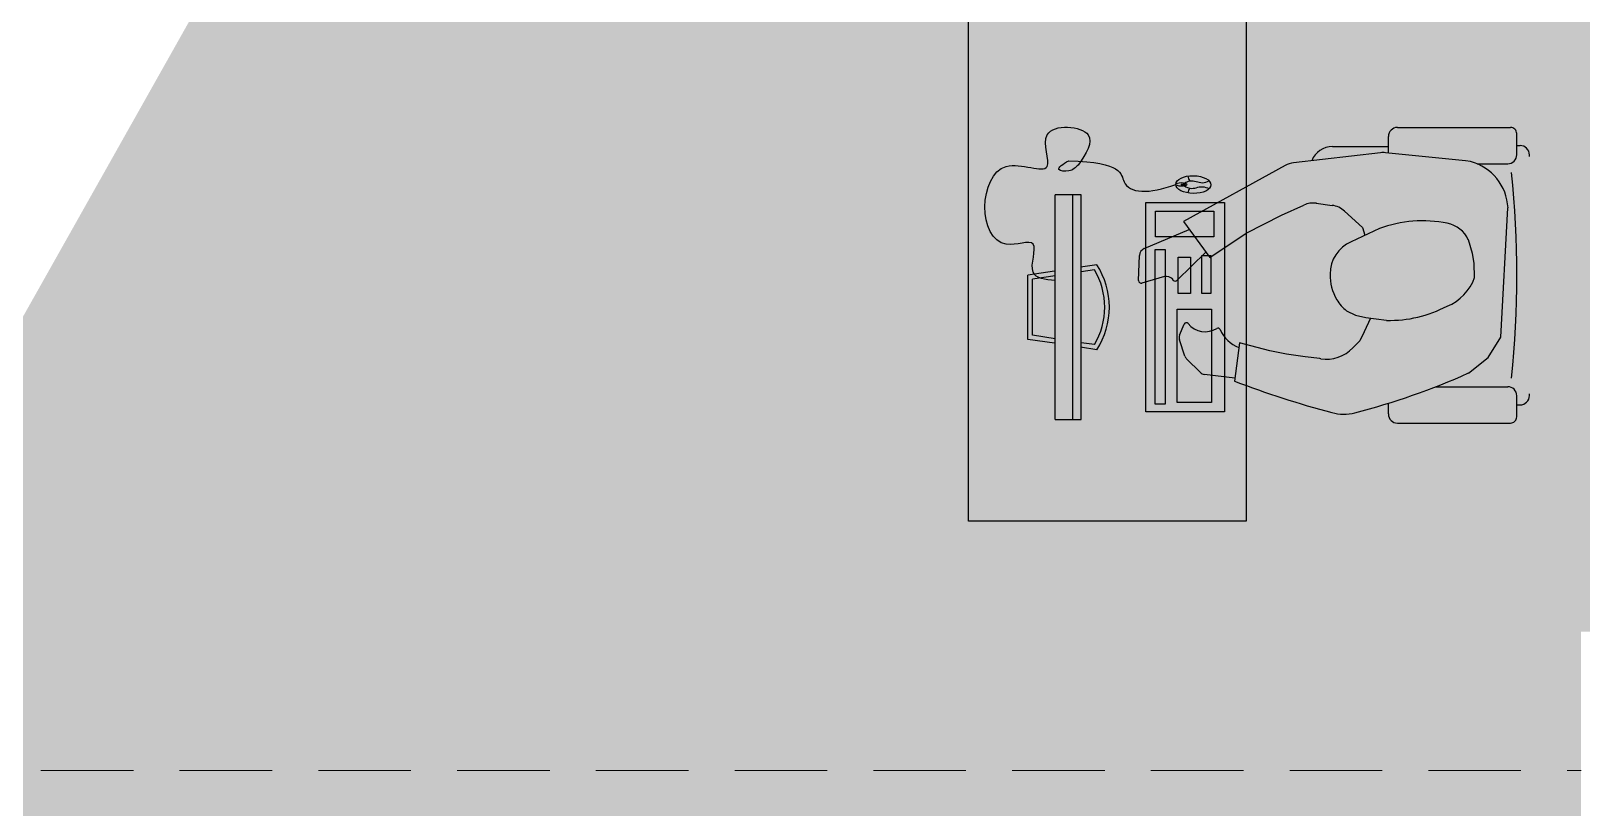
# Model space of a CAD drawing. Extents: x 11034434 to 11724204, y -4674497 to -3911811.
# Drawn here: x 11642773 to 11646124, y -4561742 to -4560064 of the extents above; entities that cross this region are included whole.
import ezdxf

# ---------------------------------------------------------------- set-up
doc = ezdxf.new("R2010")
doc.units = 0
doc.header["$MEASUREMENT"] = 0
doc.linetypes.add('HIDDEN', pattern=[0.375, 0.25, -0.125])
doc.layers.get('0').update_dxf_attribs({"color": 251, "linetype": 'CONTINUOUS'})
doc.layers.add('BEAM', color=251, linetype='CONTINUOUS')
doc.layers.add('HATCH', color=251, linetype='CONTINUOUS')

msp = doc.modelspace()

# ---------------------------------------------------------------- hatches: boundary and pattern name
h = msp.add_hatch(color=256)
h.dxf.hatch_style = 1
edge = h.paths.add_edge_path()
edge.add_arc((11645287.2, -4560377.8), 13.3, 179.2599, 229.4615, ccw=False)
edge.add_ellipse((11645285.8, -4560395.9), major_axis=(38, -0.5), ratio=0.504094, start_angle=468.56, end_angle=540)
edge.add_ellipse((11645259.8, -4560395.6), major_axis=(12, -0.2), ratio=0.321688, start_angle=0, end_angle=180, ccw=False)
edge.add_ellipse((11645259.8, -4560395.6), major_axis=(12, -0.2), ratio=0.321688, start_angle=180, end_angle=360, ccw=False)
edge.add_ellipse((11645285.8, -4560395.9), major_axis=(38, -0.5), ratio=0.504094, start_angle=540, end_angle=612.3014)
edge.add_arc((11645287.2, -4560414.2), 13.2, 128.5528, 179.1748, ccw=False)
edge.add_spline(control_points=[(11645278.9, -4560403.9), (11645287.3, -4560405.1), (11645301.8, -4560397.4), (11645315, -4560402.8), (11645319.9, -4560404.7)], knot_values=[0.469472, 0.469472, 0.469472, 0.469472, 1.407484, 1.952314, 1.952314, 1.952314, 1.952314], degree=3, periodic=0)
edge.add_ellipse((11645285.8, -4560395.9), major_axis=(38, -0.5), ratio=0.504094, start_angle=334.232, end_angle=385.768)
edge.add_spline(control_points=[(11645320.1, -4560388.1), (11645315.2, -4560389.9), (11645301.6, -4560394.9), (11645287.1, -4560386.6), (11645278.6, -4560387.8)], knot_values=[0.450627, 0.450627, 0.450627, 0.450627, 0.995457, 1.95467, 1.95467, 1.95467, 1.95467], degree=3, periodic=0)
h = msp.add_hatch(color=256)
h.dxf.hatch_style = 1
edge = h.paths.add_edge_path()
edge.add_ellipse((11645263.6, -4560395.8), major_axis=(4.1, -0.03), ratio=0.266102, start_angle=0, end_angle=360)
h = msp.add_hatch(color=256)
h.dxf.hatch_style = 1
h.paths.add_polyline_path([(11644986.8, -4560418.2), (11644986.8, -4560904.2), (11645025.3, -4560904.2), (11645025.3, -4560418.2)])
h = msp.add_hatch(color=254)
h.dxf.hatch_style = 1
h.set_gradient(color1=(209, 209, 209), color2=(191, 191, 191), one_color=1, tint=0.75, name='INVCYLINDER')
h.paths.add_polyline_path([(11645043.5, -4560904.2), (11645025.3, -4560904.2), (11645025.3, -4560418.2), (11645043.5, -4560418.2)])
h = msp.add_hatch(color=256)
h.dxf.hatch_style = 1
h.paths.add_polyline_path([(11645204, -4560453.4), (11645204, -4560509.1), (11645329.8, -4560509.1), (11645329.8, -4560453.4)], flags=16)
h.paths.add_polyline_path([(11645251, -4560665.2), (11645251, -4560867.3), (11645324.7, -4560867.3), (11645324.7, -4560665.2)], flags=0)
h.paths.add_polyline_path([(11645203.2, -4560536.2), (11645203.2, -4560871.1), (11645224.7, -4560871.1), (11645224.7, -4560536.2)], flags=16)
h.paths.add_polyline_path([(11645182.9, -4560435), (11645182.9, -4560887.4), (11645353.3, -4560887.4), (11645353.3, -4560435)])
h.paths.add_polyline_path([(11645252.7, -4560552.9), (11645279.4, -4560552.9), (11645279.4, -4560631.6), (11645252.7, -4560631.6)], flags=0)
h.paths.add_polyline_path([(11645224.7, -4560871.1), (11645203.2, -4560871.1), (11645203.2, -4560536.2), (11645224.7, -4560536.2)], flags=0)
h.paths.add_polyline_path([(11645303.9, -4560549.2), (11645323.8, -4560549.2), (11645323.8, -4560631.2), (11645303.9, -4560631.2)], flags=16)
h.paths.add_polyline_path([(11645204, -4560509.1), (11645204, -4560453.4), (11645329.8, -4560453.4), (11645329.8, -4560509.1)], flags=0)
h.paths.add_polyline_path([(11645251, -4560665.2), (11645324.7, -4560665.2), (11645324.7, -4560867.3), (11645251, -4560867.3)], flags=16)
h.paths.add_polyline_path([(11645252.7, -4560552.9), (11645252.7, -4560631.6), (11645279.4, -4560631.6), (11645279.4, -4560552.9)], flags=16)
h = msp.add_hatch(color=254)
h.dxf.hatch_style = 1
h.set_gradient(color1=(209, 209, 209), color2=(191, 191, 191), one_color=1, tint=0.75, name='INVCYLINDER')
h.paths.add_polyline_path([(11645204, -4560453.4), (11645204, -4560509.1), (11645329.8, -4560509.1), (11645329.8, -4560453.4)])
h.paths.add_polyline_path([(11645251, -4560665.2), (11645251, -4560867.3), (11645324.7, -4560867.3), (11645324.7, -4560665.2)])
h.paths.add_polyline_path([(11645203.2, -4560536.2), (11645203.2, -4560871.1), (11645224.7, -4560871.1), (11645224.7, -4560536.2)])
h.paths.add_polyline_path([(11645252.7, -4560552.9), (11645252.7, -4560631.6), (11645279.4, -4560631.6), (11645279.4, -4560552.9)])
h.paths.add_polyline_path([(11645303.9, -4560549.2), (11645303.9, -4560631.2), (11645323.8, -4560631.2), (11645323.8, -4560549.2)])
h = msp.add_hatch(color=256)
h.dxf.hatch_style = 1
h.paths.add_polyline_path([(11645071.9, -4560580.2), (11645043.5, -4560584.5), (11645043.5, -4560737.9), (11645071.9, -4560742.2, 0.272996)])
edge = h.paths.add_edge_path()
edge.add_spline(control_points=[(11644986.8, -4560603.6), (11644975, -4560602.5), (11644963.2, -4560601.3), (11644954.1, -4560598)], knot_values=[0, 0, 0, 0, 28.674754, 28.674754, 28.674754, 28.674754], degree=3, periodic=0)
edge.add_line((11644954.1, -4560598), (11644938.2, -4560600.5))
edge.add_line((11644938.2, -4560600.5), (11644938.2, -4560722))
edge.add_line((11644938.2, -4560722), (11644986.8, -4560729.3))
edge.add_line((11644986.8, -4560729.3), (11644986.8, -4560603.6))
at = {"layer": 'HATCH', "ltscale": 500}
h = msp.add_hatch(color=251, dxfattribs=at)
h.dxf.hatch_style = 1
h.paths.add_polyline_path([(11633364, -4566323), (11633664, -4566323), (11633664, -4567223), (11633364, -4567223)])
h.paths.add_polyline_path([(11676774, -4570188), (11677674, -4570188), (11677674, -4570488), (11676774, -4570488)])
h.paths.add_polyline_path([(11651189, -4576253), (11651489, -4576253), (11651489, -4577153), (11651189, -4577153)])
h.paths.add_polyline_path([(11673574, -4576253), (11674174, -4576253), (11674174, -4576553), (11673574, -4576553)])
h.paths.add_polyline_path([(11629934, -4558133), (11630684, -4558133), (11630684, -4558433), (11629934, -4558433)])
h.paths.add_polyline_path([(11629934, -4561663), (11630834, -4561663), (11630834, -4561963), (11629934, -4561963)])
h.paths.add_polyline_path([(11666915.7, -4576153), (11667744, -4576153), (11667744, -4576453), (11666915.7, -4576453)])
h.paths.add_polyline_path([(11643159, -4575553), (11643459, -4575553), (11643459, -4576453), (11643159, -4576453)])
h.paths.add_polyline_path([(11636989, -4575703), (11637289, -4575703), (11637289, -4576453), (11636989, -4576453)])
h.paths.add_polyline_path([(11636664, -4576478), (11636964, -4576478), (11636964, -4577228), (11636664, -4577228)])
h.paths.add_polyline_path([(11629934, -4547263), (11630684, -4547263), (11630684, -4547563), (11629934, -4547563)])
h.paths.add_polyline_path([(11676774, -4547263), (11677674, -4547263), (11677674, -4547563), (11676774, -4547563)])
h.paths.add_polyline_path([(11629834, -4566323), (11630134, -4566323), (11630134, -4567223), (11629834, -4567223)])
h.paths.add_polyline_path([(11636664, -4575703), (11636964, -4575703), (11636964, -4576453), (11636664, -4576453)])
h.paths.add_polyline_path([(11676674, -4533533), (11676974, -4533533), (11676974, -4532554.7), (11676674, -4532554.7)])
h.paths.add_polyline_path([(11629934, -4554533), (11630684, -4554533), (11630684, -4554833), (11629934, -4554833)])
h.paths.add_polyline_path([(11658389, -4576253), (11658689, -4576253), (11658689, -4577153), (11658389, -4577153)])
h.paths.add_polyline_path([(11676774, -4527303), (11677674, -4527303), (11677674, -4527603), (11676774, -4527603)])
h.paths.add_polyline_path([(11676774, -4543663), (11677674, -4543663), (11677674, -4543963), (11676774, -4543963)])
h.paths.add_polyline_path([(11629934, -4550933), (11630684, -4550933), (11630684, -4551233), (11629934, -4551233)])
h.paths.add_polyline_path([(11661989, -4570223), (11662289, -4570223), (11662289, -4571123), (11661989, -4571123)])
h.paths.add_polyline_path([(11676774, -4550933), (11677674, -4550933), (11677674, -4551233), (11676774, -4551233)])
h.paths.add_polyline_path([(11634979, -4536533), (11635279, -4536533), (11635279, -4537133), (11634979, -4537133)])
h.paths.add_polyline_path([(11629934, -4536533), (11630834, -4536533), (11630834, -4536833), (11629934, -4536833)])
h.paths.add_polyline_path([(11676774, -4536533), (11677574, -4536533), (11677574, -4536833), (11676774, -4536833)])
h.paths.add_polyline_path([(11673574, -4565263), (11674272.9, -4565263), (11674272.9, -4565563), (11673574, -4565563)])
h.paths.add_polyline_path([(11670744, -4576153), (11671572.3, -4576153), (11671572.3, -4576453), (11670744, -4576453)])
h.paths.add_polyline_path([(11676774, -4558133), (11677674, -4558133), (11677674, -4558433), (11676774, -4558433)])
h.paths.add_polyline_path([(11634979, -4532933), (11635279, -4532933), (11635279, -4533533), (11634979, -4533533)])
h.paths.add_polyline_path([(11635304, -4532933), (11635604, -4532933), (11635604, -4533533), (11635304, -4533533)])
h.paths.add_polyline_path([(11631314, -4532633), (11631614, -4532633), (11631614, -4533533), (11631314, -4533533)])
h.paths.add_polyline_path([(11676774, -4576153), (11677674, -4576153), (11677674, -4576453), (11676774, -4576453)])
h.paths.add_polyline_path([(11649424, -4525003), (11649724, -4525003), (11649724, -4525903), (11649424, -4525903)])
h.paths.add_polyline_path([(11655454, -4525003), (11655754, -4525003), (11655754, -4525903), (11655454, -4525903)])
h.paths.add_polyline_path([(11633364, -4575703), (11633664, -4575703), (11633664, -4576453), (11633364, -4576453)])
h.paths.add_polyline_path([(11635304, -4536533), (11635604, -4536533), (11635604, -4537133), (11635304, -4537133)])
h.paths.add_polyline_path([(11646124, -4525003), (11646424, -4525003), (11646424, -4525903), (11646124, -4525903)])
h.paths.add_polyline_path([(11631314, -4526753), (11631614, -4526753), (11631614, -4527503), (11631314, -4527503)])
h.paths.add_polyline_path([(11634979, -4540133), (11635279, -4540133), (11635279, -4540733), (11634979, -4540733)])
h.paths.add_polyline_path([(11635304, -4540733), (11635604, -4540733), (11635604, -4540133), (11635304, -4540133)])
h.paths.add_polyline_path([(11633364, -4561213), (11633664, -4561213), (11633664, -4561963), (11633364, -4561963)])
h.paths.add_polyline_path([(11634979, -4526753), (11635279, -4526753), (11635279, -4527503), (11634979, -4527503)])
h.paths.add_polyline_path([(11632914, -4576478), (11633664, -4576478), (11633664, -4576778), (11632914, -4576778)])
h.paths.add_polyline_path([(11661989, -4576253), (11662289, -4576253), (11662289, -4577153), (11661989, -4577153)])
h.paths.add_polyline_path([(11633364, -4570223), (11633664, -4570223), (11633664, -4570973), (11633364, -4570973)])
h.paths.add_polyline_path([(11654789, -4576253), (11655089, -4576253), (11655089, -4577153), (11654789, -4577153)])
h.paths.add_polyline_path([(11676774, -4540133), (11677674, -4540133), (11677674, -4540433), (11676774, -4540433)])
h.paths.add_polyline_path([(11629934, -4543663), (11630684, -4543663), (11630684, -4543963), (11629934, -4543963)])
h.paths.add_polyline_path([(11670744, -4576478), (11671344, -4576478), (11671344, -4576778), (11670744, -4576778)])
h.paths.add_polyline_path([(11629659, -4576478), (11630409, -4576478), (11630409, -4576778), (11629659, -4576778)])
h.paths.add_polyline_path([(11667144, -4576478), (11667744, -4576478), (11667744, -4576778), (11667144, -4576778)])
h.paths.add_polyline_path([(11630834, -4540133), (11629934, -4540133), (11629934, -4540433), (11630834, -4540433)])
h.paths.add_polyline_path([(11643159, -4570223), (11643459, -4570223), (11643459, -4571123), (11643159, -4571123)])
h.paths.add_polyline_path([(11647589, -4576253), (11647889, -4576253), (11647889, -4577153), (11647589, -4577153)])
h.paths.add_polyline_path([(11667444, -4570223), (11667744, -4570223), (11667744, -4571123), (11667444, -4571123)])
h.paths.add_polyline_path([(11676774, -4561663), (11677674, -4561663), (11677674, -4561963), (11676774, -4561963)])
h.paths.add_polyline_path([(11676774, -4566923), (11677752.3, -4566923), (11677752.3, -4567223), (11676774, -4567223)])
h.paths.add_polyline_path([(11637734, -4526603), (11638034, -4526603), (11638034, -4527503), (11637734, -4527503)])
edge = h.paths.add_edge_path()
edge.add_line((11658239, -4526603), (11658239, -4527503))
edge.add_line((11670744, -4567223), (11671722.3, -4567223))
edge.add_line((11636664, -4561213), (11636664, -4561963))
edge.add_line((11658539, -4533533), (11658539, -4532633))
edge.add_line((11636964, -4570973), (11636964, -4570223))
edge.add_line((11636989, -4570223), (11636989, -4570973))
h.paths.add_polyline_path([(11655454, -4566923), (11656354, -4566923), (11656354, -4567223), (11655454, -4567223)], flags=17)
h.paths.add_polyline_path([(11640094, -4566323), (11640394, -4566323), (11640394, -4567223), (11640094, -4567223)], flags=17)
h.paths.add_polyline_path([(11636989, -4566473), (11637289, -4566473), (11637289, -4567223), (11636989, -4567223)], flags=17)
h.paths.add_polyline_path([(11636989, -4570223), (11637289, -4570223), (11637289, -4570973), (11636989, -4570973)], flags=17)
h.paths.add_polyline_path([(11645445.7, -4566923), (11646424, -4566923), (11646424, -4567223), (11645445.7, -4567223)], flags=17)
h.paths.add_polyline_path([(11647249.9, -4570223), (11648228.1, -4570223), (11648228.1, -4570523), (11647249.9, -4570523)], flags=17)
h.paths.add_polyline_path([(11660814, -4566923), (11661714, -4566923), (11661714, -4567223), (11660814, -4567223)], flags=17)
h.paths.add_polyline_path([(11649424, -4566923), (11650402.3, -4566923), (11650402.3, -4567223), (11649424, -4567223)], flags=17)
h.paths.add_polyline_path([(11666844, -4566923), (11667744, -4566923), (11667744, -4567223), (11666844, -4567223)], flags=17)
h.paths.add_polyline_path([(11636664, -4566473), (11636964, -4566473), (11636964, -4567223), (11636664, -4567223)], flags=17)
h.paths.add_polyline_path([(11636664, -4570223), (11636964, -4570223), (11636964, -4570973), (11636664, -4570973)], flags=17)
h.paths.add_polyline_path([(11660814, -4540133), (11661714, -4540133), (11661714, -4540433), (11660814, -4540433)], flags=17)
h.paths.add_polyline_path([(11655454, -4532933), (11655754, -4532933), (11655754, -4533533), (11655454, -4533533)], flags=16)
h.paths.add_polyline_path([(11655454, -4547263), (11656354, -4547263), (11656354, -4547563), (11655454, -4547563)], flags=17)
h.paths.add_polyline_path([(11652224, -4531073), (11652824, -4531073), (11652824, -4531373), (11652224, -4531373)], flags=17)
h.paths.add_polyline_path([(11652224, -4533233), (11652824, -4533233), (11652824, -4533533), (11652224, -4533533)], flags=16)
h.paths.add_polyline_path([(11660814, -4561663), (11661714, -4561663), (11661714, -4561963), (11660814, -4561963)], flags=17)
h.paths.add_polyline_path([(11636664, -4561213), (11636964, -4561213), (11636964, -4561963), (11636664, -4561963)], flags=17)
h.paths.add_polyline_path([(11646424, -4551233), (11645524, -4551233), (11645524, -4550933), (11646424, -4550933)], flags=17)
h.paths.add_polyline_path([(11639494, -4558133), (11640394, -4558133), (11640394, -4558433), (11639494, -4558433)], flags=17)
h.paths.add_polyline_path([(11646124, -4561363), (11646424, -4561363), (11646424, -4562263), (11646124, -4562263)], flags=17)
h.paths.add_polyline_path([(11639494, -4561663), (11640394, -4561663), (11640394, -4561963), (11639494, -4561963)], flags=17)
h.paths.add_polyline_path([(11655454, -4558133), (11656354, -4558133), (11656354, -4558433), (11655454, -4558433)], flags=17)
h.paths.add_polyline_path([(11636989, -4561213), (11637289, -4561213), (11637289, -4561963), (11636989, -4561963)], flags=17)
h.paths.add_polyline_path([(11639494, -4554533), (11640394, -4554533), (11640394, -4554833), (11639494, -4554833)], flags=17)
h.paths.add_polyline_path([(11660814, -4543663), (11661714, -4543663), (11661714, -4543963), (11660814, -4543963)], flags=17)
h.paths.add_polyline_path([(11660814, -4554533), (11661714, -4554533), (11661714, -4554833), (11660814, -4554833)], flags=17)
h.paths.add_polyline_path([(11660814, -4550933), (11661714, -4550933), (11661714, -4551233), (11660814, -4551233)], flags=17)
h.paths.add_polyline_path([(11664314, -4565263), (11664914, -4565263), (11664914, -4565563), (11664314, -4565563)], flags=17)
h.paths.add_polyline_path([(11670744, -4547263), (11671644, -4547263), (11671644, -4547563), (11670744, -4547563)], flags=17)
h.paths.add_polyline_path([(11666844, -4547263), (11667744, -4547263), (11667744, -4547563), (11666844, -4547563)], flags=17)
h.paths.add_polyline_path([(11649424, -4554233), (11649724, -4554233), (11649724, -4555133), (11649424, -4555133)], flags=17)
h.paths.add_polyline_path([(11655454, -4554533), (11656354, -4554533), (11656354, -4554833), (11655454, -4554833)], flags=17)
h.paths.add_polyline_path([(11670744, -4566923), (11671722.3, -4566923), (11671722.3, -4567223), (11670744, -4567223)], flags=17)
h.paths.add_polyline_path([(11646124, -4554233), (11646424, -4554233), (11646424, -4555133), (11646124, -4555133)], flags=17)
h.paths.add_polyline_path([(11667444, -4554233), (11667744, -4554233), (11667744, -4555133), (11667444, -4555133)], flags=17)
h.paths.add_polyline_path([(11649424, -4547263), (11650324, -4547263), (11650324, -4547563), (11649424, -4547563)], flags=17)
h.paths.add_polyline_path([(11662541.5, -4533233), (11663441.5, -4533233), (11663441.5, -4533533), (11662541.5, -4533533)], flags=17)
h.paths.add_polyline_path([(11666844, -4533233), (11667744, -4533233), (11667744, -4533533), (11666844, -4533533)], flags=17)
h.paths.add_polyline_path([(11670744, -4533233), (11671644, -4533233), (11671644, -4533533), (11670744, -4533533)], flags=17)
h.paths.add_polyline_path([(11655454, -4550933), (11656354, -4550933), (11656354, -4551233), (11655454, -4551233)], flags=17)
h.paths.add_polyline_path([(11649424, -4550933), (11650324, -4550933), (11650324, -4551233), (11649424, -4551233)], flags=17)
h.paths.add_polyline_path([(11642994, -4565263), (11643594, -4565263), (11643594, -4565563), (11642994, -4565563)], flags=17)
h.paths.add_polyline_path([(11655454, -4540133), (11656354, -4540133), (11656354, -4540433), (11655454, -4540433)], flags=17)
h.paths.add_polyline_path([(11639494, -4550933), (11640394, -4550933), (11640394, -4551233), (11639494, -4551233)], flags=17)
h.paths.add_polyline_path([(11670744, -4550933), (11671644, -4550933), (11671644, -4551233), (11670744, -4551233)], flags=17)
h.paths.add_polyline_path([(11666844, -4550933), (11667744, -4550933), (11667744, -4551233), (11666844, -4551233)], flags=17)
h.paths.add_polyline_path([(11670744, -4554233), (11671044, -4554233), (11671044, -4555133), (11670744, -4555133)], flags=17)
h.paths.add_polyline_path([(11649424, -4557833), (11649724, -4557833), (11649724, -4558733), (11649424, -4558733)], flags=17)
h.paths.add_polyline_path([(11670744, -4561363), (11671044, -4561363), (11671044, -4562263), (11670744, -4562263)], flags=17)
h.paths.add_polyline_path([(11655454, -4543663), (11656354, -4543663), (11656354, -4543963), (11655454, -4543963)], flags=17)
h.paths.add_polyline_path([(11667444, -4543363), (11667744, -4543363), (11667744, -4544263), (11667444, -4544263)], flags=17)
h.paths.add_polyline_path([(11670744, -4543363), (11671044, -4543363), (11671044, -4544263), (11670744, -4544263)], flags=17)
h.paths.add_polyline_path([(11645524, -4547263), (11646424, -4547263), (11646424, -4547563), (11645524, -4547563)], flags=17)
h.paths.add_polyline_path([(11660618.7, -4547262.8), (11661714, -4547263), (11661714, -4547563), (11660618.7, -4547562.8)], flags=17)
h.paths.add_polyline_path([(11639494, -4547263), (11640394, -4547263), (11640394, -4547563), (11639494, -4547563)], flags=17)
h.paths.add_polyline_path([(11654449.9, -4570223), (11655428.1, -4570223), (11655428.1, -4570523), (11654449.9, -4570523)], flags=17)
h.paths.add_polyline_path([(11646124, -4557833), (11646424, -4557833), (11646424, -4558733), (11646124, -4558733)], flags=17)
h.paths.add_polyline_path([(11641979, -4527503), (11642279, -4527503), (11642279, -4526703), (11641979, -4526703)], flags=17)
h.paths.add_polyline_path([(11670744, -4539833), (11671044, -4539833), (11671044, -4540733), (11670744, -4540733)], flags=17)
h.paths.add_polyline_path([(11646124, -4530473), (11646424, -4530473), (11646424, -4531373), (11646124, -4531373)], flags=17)
h.paths.add_polyline_path([(11660814, -4536533), (11661714, -4536533), (11661714, -4536833), (11660814, -4536833)], flags=17)
h.paths.add_polyline_path([(11655454, -4530473), (11655754, -4530473), (11655754, -4531373), (11655454, -4531373)], flags=17)
h.paths.add_polyline_path([(11641979, -4532633), (11642279, -4532633), (11642279, -4533533), (11641979, -4533533)], flags=17)
h.paths.add_polyline_path([(11658239, -4532633), (11658539, -4532633), (11658539, -4533533), (11658239, -4533533)], flags=16)
h.paths.add_polyline_path([(11639494, -4536533), (11640394, -4536533), (11640394, -4536833), (11639494, -4536833)], flags=17)
h.paths.add_polyline_path([(11649424, -4536533), (11650069, -4536533), (11650069, -4536833), (11649424, -4536833)], flags=17)
h.paths.add_polyline_path([(11637734, -4532633), (11638034, -4532633), (11638034, -4533533), (11637734, -4533533)], flags=17)
h.paths.add_polyline_path([(11667444, -4526603), (11667744, -4526603), (11667744, -4527503), (11667444, -4527503)], flags=17)
h.paths.add_polyline_path([(11646124, -4532633), (11646424, -4532633), (11646424, -4533533), (11646124, -4533533)], flags=17)
h.paths.add_polyline_path([(11662841.5, -4526603), (11663141.5, -4526603), (11663141.5, -4527503), (11662841.5, -4527503)], flags=17)
h.paths.add_polyline_path([(11670744, -4536533), (11671644, -4536533), (11671644, -4536833), (11670744, -4536833)], flags=17)
h.paths.add_polyline_path([(11646124, -4543363), (11646424, -4543363), (11646424, -4544263), (11646124, -4544263)], flags=17)
h.paths.add_polyline_path([(11639494, -4540133), (11640394, -4540133), (11640394, -4540433), (11639494, -4540433)], flags=17)
h.paths.add_polyline_path([(11658239, -4526603), (11658539, -4526603), (11658539, -4527503), (11658239, -4527503)], flags=17)
h.paths.add_polyline_path([(11666844, -4536533), (11667744, -4536533), (11667744, -4536833), (11666844, -4536833)], flags=17)
h.paths.add_polyline_path([(11670744, -4526603), (11671044, -4526603), (11671044, -4527503), (11670744, -4527503)], flags=17)
h.paths.add_polyline_path([(11658049.9, -4570223), (11659028.1, -4570223), (11659028.1, -4570523), (11658049.9, -4570523)], flags=17)
h.paths.add_polyline_path([(11655454, -4536533), (11656354, -4536533), (11656354, -4536833), (11655454, -4536833)], flags=17)
h.paths.add_polyline_path([(11655454, -4561663), (11656354, -4561663), (11656354, -4561963), (11655454, -4561963)], flags=17)
h.paths.add_polyline_path([(11649424, -4539833), (11649724, -4539833), (11649724, -4540733), (11649424, -4540733)], flags=17)
h.paths.add_polyline_path([(11660814, -4558133), (11661714, -4558133), (11661714, -4558433), (11660814, -4558433)], flags=17)
h.paths.add_polyline_path([(11646124, -4540733), (11646424, -4540733), (11646424, -4539835.4), (11646124, -4539835.4)], flags=17)
h.paths.add_polyline_path([(11667444, -4557833), (11667744, -4557833), (11667744, -4558733), (11667444, -4558733)], flags=17)
h.paths.add_polyline_path([(11649424, -4561363), (11649724, -4561363), (11649724, -4562263), (11649424, -4562263)], flags=17)
h.paths.add_polyline_path([(11670744, -4557833), (11671044, -4557833), (11671044, -4558733), (11670744, -4558733)], flags=17)
h.paths.add_polyline_path([(11645445.7, -4536533), (11646424, -4536533), (11646424, -4536833), (11645445.7, -4536833)], flags=17)
h.paths.add_polyline_path([(11667444, -4561363), (11667744, -4561363), (11667744, -4562263), (11667444, -4562263)], flags=17)
h.paths.add_polyline_path([(11649424, -4543363), (11649724, -4543363), (11649724, -4544263), (11649424, -4544263)], flags=17)
h.paths.add_polyline_path([(11639494, -4543663), (11640394, -4543663), (11640394, -4543963), (11639494, -4543963)], flags=17)
h.paths.add_polyline_path([(11667444, -4539833), (11667744, -4539833), (11667744, -4540733), (11667444, -4540733)], flags=17)
h.paths.add_polyline_path([(11671044, -4570280.2), (11670744, -4570280.2), (11670744, -4571201.3), (11671044, -4571201.3)])

# ---------------------------------------------------------------- linework, layer by layer
at = {"lineweight": 25, "ltscale": 500}
for p, q in [((11644799.8, -4561123.7, 0), (11644799.8, -4558823.8, 0)), ((11645399.8, -4558823.8, 0), (11645399.8, -4561123.7, 0)), ((11645399.8, -4561123.7, 0), (11644799.8, -4561123.7, 0))]:
    msp.add_line(p, q, dxfattribs=at)
at = {"lineweight": 25}
for p, q in [((11645707.4, -4560327.8, 0), (11645707.4, -4560292.1, 0)), ((11645727, -4560272.4, 0), (11645971.5, -4560272.4, 0)), ((11645984.9, -4560331.5, 0), (11645984.9, -4560285.8, 0)), ((11645690.3, -4560327.2, 0), (11645502.4, -4560348.9, 0)), ((11645586.7, -4560313.6, 0), (11645707.4, -4560313.6, 0)), ((11645873.9, -4560344.9, 0), (11645701, -4560327.2, 0)), ((11645984.9, -4560311.8, 0), (11645992.1, -4560311.8, 0)), ((11645484.3, -4560354.6, 0), (11645264.3, -4560475.8, 0)), ((11645884.9, -4560346.3, 0), (11645873.9, -4560344.9, 0)), ((11645899.1, -4560351.1, 0), (11645965.4, -4560351.1, 0)), ((11646012.3, -4560335.3, 0), (11646012.3, -4560331.9, 0)), ((11644986.8, -4560904.2, 0), (11644986.8, -4560418.2, 0)), ((11645043.5, -4560418.2, 0), (11644986.8, -4560418.2, 0)), ((11645025.3, -4560904.2, 0), (11645025.3, -4560418.2, 0)), ((11645043.5, -4560904.2, 0), (11645043.5, -4560418.2, 0)), ((11645182.9, -4560887.4, 0), (11645182.9, -4560435, 0)), ((11645182.9, -4560435, 0), (11645353.3, -4560435, 0)), ((11645204, -4560509.1, 0), (11645204, -4560453.4, 0)), ((11645204, -4560453.4, 0), (11645329.8, -4560453.4, 0)), ((11645329.8, -4560453.4, 0), (11645329.8, -4560509.1, 0)), ((11645353.3, -4560435, 0), (11645353.3, -4560887.4, 0)), ((11645399.9, -4560501.2, 0), (11645476.5, -4560462.1, 0)), ((11645476.5, -4560462.1, 0), (11645524.6, -4560440.3, 0)), ((11645551.6, -4560436.3, 0), (11645586, -4560441, 0)), ((11645612.7, -4560453.6, 0), (11645651.1, -4560488.8, 0)), ((11645950.8, -4560726.1, 0), (11645966, -4560446.5, 0)), ((11645179.6, -4560534.3, 0), (11645276.9, -4560493.5, 0)), ((11645264.3, -4560475.8, 0), (11645321.1, -4560553.8, 0)), ((11645687.9, -4560491, 0), (11645626.9, -4560519.6, 0)), ((11645651.1, -4560488.8, 0), (11645656.4, -4560505.2, 0)), ((11645329.8, -4560509.1, 0), (11645204, -4560509.1, 0)), ((11645321.1, -4560553.8, 0), (11645399.9, -4560501.2, 0)), ((11645889.6, -4560544.8, 0), (11645880.3, -4560515.7, 0)), ((11645167.3, -4560603.4, 0), (11645169.2, -4560549.4, 0)), ((11645203.2, -4560871.1, 0), (11645203.2, -4560536.2, 0)), ((11645203.2, -4560536.2, 0), (11645224.7, -4560536.2, 0)), ((11645224.7, -4560536.2, 0), (11645224.7, -4560871.1, 0)), ((11645312.5, -4560542.5, 0), (11645250.8, -4560603, 0)), ((11645252.7, -4560631.6, 0), (11645252.7, -4560552.9, 0)), ((11645252.7, -4560552.9, 0), (11645279.4, -4560552.9, 0)), ((11645279.4, -4560552.9, 0), (11645279.4, -4560631.6, 0)), ((11645303.9, -4560631.2, 0), (11645303.9, -4560549.2, 0)), ((11645303.9, -4560549.2, 0), (11645323.8, -4560549.2, 0)), ((11645323.8, -4560549.2, 0), (11645323.8, -4560631.2, 0)), ((11645893.1, -4560566.1, 0), (11645889.6, -4560544.8, 0)), ((11644985.3, -4560583.1, 0), (11644928, -4560591.8, 0)), ((11644928, -4560730.7, 0), (11644928, -4560591.8, 0)), ((11644986.8, -4560593.1, 0), (11644938.2, -4560600.5, 0)), ((11645077, -4560569.2, 0), (11645042, -4560574.5, 0)), ((11645071.9, -4560580.2, 0), (11645043.5, -4560584.5, 0)), ((11645223, -4560595.1, 0), (11645174.5, -4560609, 0)), ((11645893.9, -4560596.6, 0), (11645893.1, -4560566.1, 0)), ((11644938.2, -4560722, 0), (11644938.2, -4560600.5, 0)), ((11645242.4, -4560602.5, 0), (11645241, -4560600.8, 0)), ((11645279.4, -4560631.6, 0), (11645252.7, -4560631.6, 0)), ((11645323.8, -4560631.2, 0), (11645303.9, -4560631.2, 0)), ((11645251, -4560867.3, 0), (11645251, -4560665.2, 0)), ((11645251, -4560665.2, 0), (11645324.7, -4560665.2, 0)), ((11645324.7, -4560665.2, 0), (11645324.7, -4560867.3, 0)), ((11645617, -4560668.8, 0), (11645636.2, -4560678.7, 0)), ((11645636.2, -4560678.7, 0), (11645658.9, -4560683.6, 0)), ((11645668.6, -4560684.9, 0), (11645655.3, -4560714.4, 0)), ((11645658.9, -4560683.6, 0), (11645703.6, -4560689.3, 0)), ((11644985.3, -4560739.3, 0), (11644928, -4560730.7, 0)), ((11644986.8, -4560729.3, 0), (11644938.2, -4560722, 0)), ((11645256, -4560721.6, 0), (11645265.9, -4560697.8, 0)), ((11645655.3, -4560714.4, 0), (11645645.4, -4560733.6, 0)), ((11645923.2, -4560770.1, 0), (11645950.8, -4560726.1, 0)), ((11645077, -4560753.2, 0), (11645042, -4560747.9, 0)), ((11645071.9, -4560742.2, 0), (11645043.5, -4560737.9, 0)), ((11645267.5, -4560767.1, 0), (11645255.6, -4560732, 0)), ((11645385.7, -4560738.4, 0), (11645374.6, -4560821.2, 0)), ((11645410, -4560744.7, 0), (11645385.7, -4560738.4, 0)), ((11645451.2, -4560755.3, 0), (11645410, -4560744.7, 0)), ((11645487.4, -4560762.4, 0), (11645451.2, -4560755.3, 0)), ((11645527.8, -4560768.8, 0), (11645487.4, -4560762.4, 0)), ((11645645.4, -4560733.6, 0), (11645630.5, -4560749.2, 0)), ((11645300.9, -4560802.3, 0), (11645271.1, -4560772.8, 0)), ((11645559.1, -4560772.3, 0), (11645527.8, -4560768.8, 0)), ((11645561.4, -4560772.6, 0), (11645559.1, -4560772.3, 0)), ((11645880.6, -4560803.5, 0), (11645923.2, -4560770.1, 0)), ((11645375.4, -4560814.4, 0), (11645309.5, -4560806.5, 0)), ((11645810.2, -4560833.1, 0), (11645965.4, -4560833.1, 0)), ((11645984.9, -4560898.3, 0), (11645984.9, -4560852.6, 0)), ((11646012.3, -4560852.2, 0), (11646012.3, -4560848.9, 0)), ((11645353.3, -4560887.4, 0), (11645182.9, -4560887.4, 0)), ((11645224.7, -4560871.1, 0), (11645203.2, -4560871.1, 0)), ((11645324.7, -4560867.3, 0), (11645251, -4560867.3, 0)), ((11645707.4, -4560892.1, 0), (11645707.4, -4560869, 0)), ((11645984.9, -4560872.4, 0), (11645992.1, -4560872.4, 0)), ((11644986.8, -4560904.2, 0), (11645043.5, -4560904.2, 0)), ((11645727, -4560911.7, 0), (11645971.5, -4560911.7, 0))]:
    msp.add_line(p, q, dxfattribs=at)
for centre, radius, start, end in [((11645287.2, -4560377.8, 0), 13.3, 179.2599, 229.5773), ((11645287.2, -4560414.3, 0), 13.2, 127.5347, 179.1748), ((11644934.6, -4560661.2, 0), 159.4, 329.4611, 30.5389), ((11644934.6, -4560661.2, 0), 169.5, 327.1302, 32.8698)]:
    msp.add_arc(centre, radius, start, end)
for centre, major_axis, start_param, end_param in [((11645727, -4560292.1, 0), (-13.9, 13.9), 5.497787, 7.068583), ((11645971.5, -4560285.8, 0), (-9.49, -9.49), 2.356194, 3.926991), ((11645586.7, -4560362, 0), (-34.2, 34.2), 5.497787, 6.69493), ((11645696, -4560376.1, 0), (-34.8, -34.8), 3.824541, 4.041599), ((11645992.1, -4560331.9, 0), (-14.3, 14.3), 3.926991, 5.497787), ((11645508, -4560397.7, 0), (-34.8, 34.8), 5.612395, 6.001159), ((11645857.3, -4560451.6, 0), (-77, -77), 2.402881, 3.670313), ((11645965.4, -4560331.5, 0), (-13.8, -13.8), 0.785398, 2.356194), ((11643754.7, -4560592.1, 0), (-2229.9, -42.1), 3.022801, 3.222589), ((11645545, -4560485.1, 0), (-34.8, -34.8), 3.79164, 4.353509), ((11645579.4, -4560489.7, 0), (-34.8, -34.8), 3.183154, 3.79164), ((11645782, -4560749.3, 0), (-194.4, -194.4), 3.73355, 4.276249), ((11645822.5, -4560541.7, 0), (-44.8, -44.8), 2.779238, 3.730613), ((11645657.6, -4560589.5, 0), (-54, -54), 4.341426, 5.496709), ((11645186.2, -4560550, 0), (-12, 12), 5.894858, 7.03319), ((11645227.7, -4560611.4, 0), (-12, -12), 3.025729, 4.207208), ((11645686.5, -4560591.6, 0), (-74.4, 74.4), 0.764553, 1.316959), ((11645795, -4560562, 0), (-74.1, 74.1), 2.74069, 3.590533), ((11645173, -4560603.6, 0), (-4.01, -4.01), -0.820791, 1.065616), ((11645246.8, -4560599, 0), (-4.01, 4.01), 1.454932, 3.132464), ((11645662.6, -4560607, 0), (-54.3, -54.3), -0.268954, 0.150173), ((11645710.2, -4560423.6, 0), (-59.8, 259.3), 2.890446, 3.399922), ((11645270.4, -4560699.6, 0), (-3.48, -3.48), 3.044095, 5.105104), ((11645311.6, -4560665.8, 0), (-34.2, 34.2), 1.473299, 2.900347), ((11645269.6, -4560727.3, 0), (-10.4, 10.4), 0.392715, 1.111217), ((11645339.2, -4560711.4, 0), (-3.48, 3.48), 4.322767, 6.041939), ((11645407.8, -4560682.7, 0), (-49.1, -49.1), -0.389622, 0.44073), ((11645573.6, -4560694.9, 0), (-55.6, 55.6), 2.20036, 3.165612), ((11645281.5, -4560762.3, 0), (-10.4, -10.4), -0.459579, 0.004984), ((11645311.2, -4560791.8, 0), (-10.4, 10.4), 1.575781, 2.235741), ((11646143.5, -4558797.3, 0), (-1530.9, -1530.9), 0.422326, 0.524594), ((11645264.2, -4559434, 0), (-1447.1, -401.5), 1.549601, 1.723123), ((11645965.4, -4560852.6, 0), (-13.8, -13.8), 2.356194, 3.926991), ((11645992.1, -4560852.2, 0), (-14.3, -14.3), 0.785398, 2.356194), ((11645610.6, -4560794, 0), (-69.6, -69.6), 0.524594, 1.034846), ((11645727, -4560892.1, 0), (-13.9, 13.9), 0.785398, 2.356194), ((11645971.5, -4560898.3, 0), (-9.49, 9.49), 2.356194, 3.926991)]:
    msp.add_ellipse(centre, major_axis=major_axis, ratio=1, start_param=start_param, end_param=end_param)
for centre, major_axis, ratio in [((11645285.8, -4560396, 0), (38, -0.5), 0.504094), ((11645259.8, -4560395.7, 0), (12, -0.2), 0.321688), ((11645263.6, -4560395.8, 0), (4.1, -0.03), 0.266102)]:
    msp.add_ellipse(centre, major_axis=major_axis, ratio=ratio)
for points, knots in [([(11644986.8, -4560603.6, 0), (11644965.9, -4560601.6, 0), (11644920, -4560597.2, 0), (11644961.7, -4560502.2, 0), (11644818.7, -4560564.7, 0), (11644821.3, -4560299.6, 0), (11644998.4, -4560392.2, 0), (11644937.1, -4560260.1, 0), (11645090.9, -4560272.3, 0), (11645053.2, -4560329, 0), (11645036.8, -4560353.7, 0)], [0, 0, 0, 0, 50.816785, 111.432382, 169.649891, 337.805382, 426.524584, 494.54241, 583.261612, 651.732815, 651.732815, 651.732815, 651.732815]), ([(11645036.8, -4560353.7, 0), (11645031.2, -4560359.2, 0), (11645020.5, -4560369.7, 0), (11644982.8, -4560364.6, 0), (11645004.2, -4560351.7, 0), (11645016.2, -4560344.4, 0)], [0, 0, 0, 0, 23.911476, 45.698297, 74.085026, 74.085026, 74.085026, 74.085026]), ([(11645016.2, -4560344.4, 0), (11645134.7, -4560347.6, 0), (11645119.1, -4560413.6, 0), (11645189.9, -4560417.6, 0), (11645247.8, -4560395.5, 0)], [0, 0, 0, 0, 1.558339, 3.964451, 3.964451, 3.964451, 3.964451]), ([(11645266.8, -4560392.6, 0), (11645270.7, -4560390.6, 0), (11645282.8, -4560384.1, 0), (11645301.6, -4560395, 0), (11645315.2, -4560390, 0), (11645320.1, -4560388.1, 0)], [0, 0, 0, 0, 12.673089, 39.651763, 54.975103, 54.975103, 54.975103, 54.975103]), ([(11645266.7, -4560398.9, 0), (11645270.7, -4560401.1, 0), (11645282.8, -4560407.7, 0), (11645301.8, -4560397.5, 0), (11645315, -4560402.8, 0), (11645319.9, -4560404.8, 0)], [0, 0, 0, 0, 13.197571, 39.585486, 54.908826, 54.908826, 54.908826, 54.908826])]:
    msp.add_open_spline(points, degree=3, knots=knots)
at = {"layer": 'BEAM', "linetype": 'HIDDEN', "lineweight": 18, "ltscale": 800}
msp.add_line((11640394, -4561663), (11646124, -4561663), dxfattribs=at)

doc.saveas('drawing.dxf')
